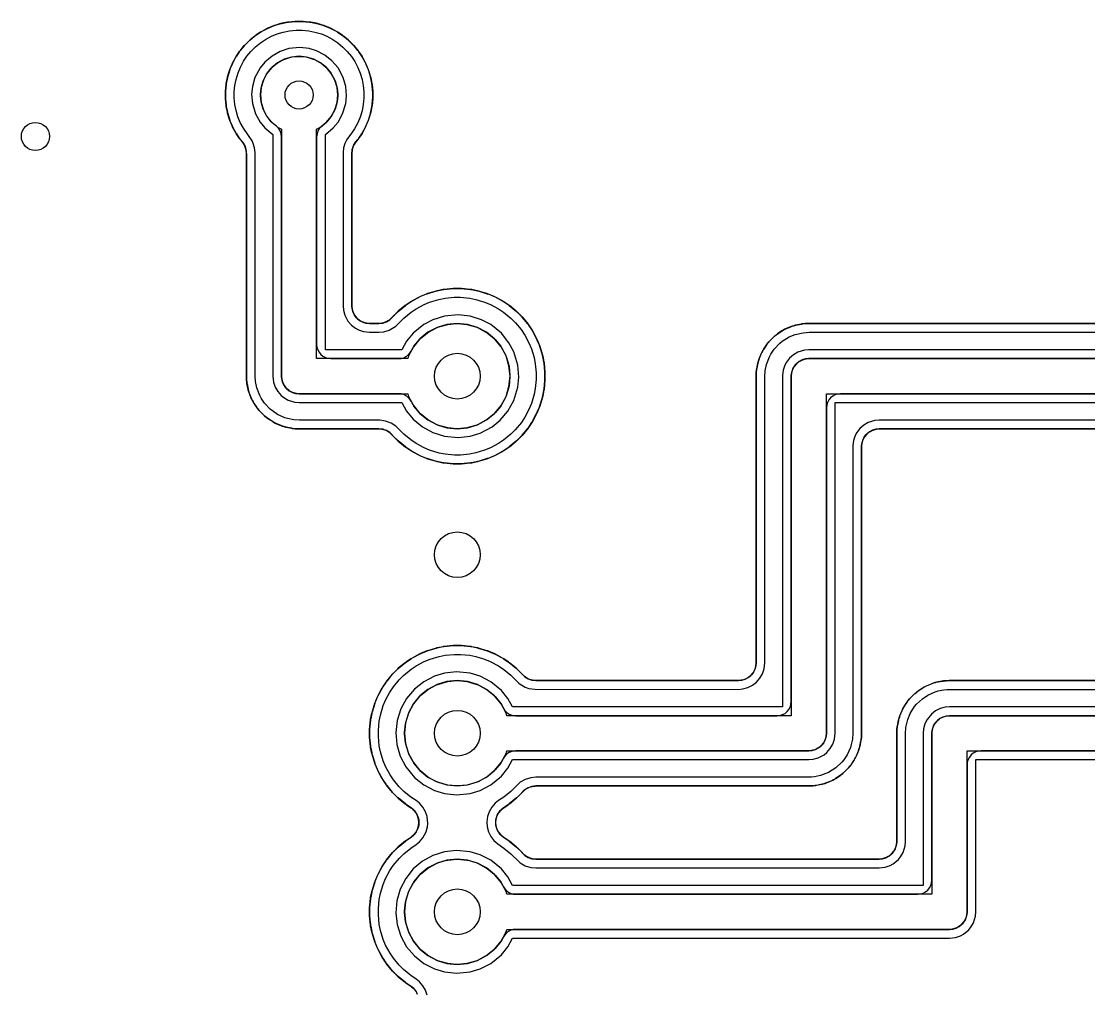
# Model space of a CAD drawing. Header units: millimetres. Extents: x -1 to 492, y -11 to 96.
# Drawn here: x 33.6 to 63.96, y 22.67 to 50.27 of the extents above; entities that cross this region are included whole.
import ezdxf

# ---------------------------------------------------------------- set-up
doc = ezdxf.new("R2010")
doc.units = ezdxf.units.MM
for name, color, linetype in [('CLEAR_POCKET', 8, 'CONTINUOUS'), ('COPPER_REF', 9, 'CONTINUOUS'), ('DRILL_0P8', 5, 'CONTINUOUS'), ('DRILL_1P3', 5, 'CONTINUOUS'), ('ISO_CENTER', 1, 'CONTINUOUS')]:
    doc.layers.add(name, color=color, linetype=linetype)

msp = doc.modelspace()

# ---------------------------------------------------------------- linework, layer by layer
at = {"layer": 'CLEAR_POCKET'}
for points in [[(44.16, 41.868), (44.148, 41.855), (44.093, 41.801), (44.059, 41.774), (44.002, 41.74), (43.963, 41.721), (43.9, 41.699), (43.857, 41.69), (43.781, 41.681), (43.759, 41.68), (43.51, 41.68), (43.49, 41.681), (43.422, 41.688), (43.384, 41.695), (43.327, 41.712), (43.291, 41.727), (43.24, 41.755), (43.207, 41.777), (43.162, 41.814), (43.134, 41.842), (43.097, 41.887), (43.075, 41.92), (43.047, 41.971), (43.032, 42.007), (43.015, 42.064), (43.008, 42.102), (43.001, 42.17), (43, 42.19), (43, 46.518), (43.001, 46.536), (43.006, 46.595), (43.012, 46.629), (43.025, 46.679), (43.036, 46.711), (43.058, 46.758), (43.075, 46.788), (43.109, 46.837), (43.119, 46.851), (43.174, 46.917), (43.186, 46.933), (43.189, 46.937), (43.2, 46.953), (43.284, 47.079), (43.295, 47.096), (43.297, 47.1), (43.307, 47.117), (43.388, 47.268), (43.397, 47.286), (43.399, 47.29), (43.407, 47.308), (43.465, 47.448), (43.472, 47.467), (43.473, 47.471), (43.48, 47.49), (43.529, 47.654), (43.535, 47.673), (43.536, 47.678), (43.54, 47.697), (43.57, 47.846), (43.573, 47.865), (43.574, 47.87), (43.576, 47.889), (43.593, 48.06), (43.594, 48.08), (43.595, 48.084), (43.595, 48.104), (43.595, 48.256), (43.595, 48.276), (43.594, 48.28), (43.593, 48.3), (43.576, 48.471), (43.574, 48.49), (43.573, 48.495), (43.57, 48.514), (43.54, 48.663), (43.536, 48.682), (43.535, 48.687), (43.529, 48.706), (43.48, 48.87), (43.473, 48.889), (43.472, 48.893), (43.465, 48.912), (43.407, 49.052), (43.399, 49.07), (43.397, 49.074), (43.388, 49.092), (43.307, 49.243), (43.297, 49.26), (43.295, 49.264), (43.284, 49.281), (43.2, 49.407), (43.189, 49.423), (43.186, 49.427), (43.174, 49.443), (43.065, 49.575), (43.052, 49.59), (43.049, 49.594), (43.035, 49.608), (42.928, 49.715), (42.914, 49.729), (42.91, 49.732), (42.895, 49.745), (42.763, 49.854), (42.747, 49.866), (42.743, 49.869), (42.727, 49.88), (42.601, 49.964), (42.584, 49.975), (42.58, 49.977), (42.563, 49.987), (42.412, 50.068), (42.394, 50.077), (42.39, 50.079), (42.372, 50.087), (42.232, 50.145), (42.213, 50.152), (42.209, 50.153), (42.19, 50.16), (42.026, 50.209), (42.007, 50.215), (42.002, 50.216), (41.983, 50.22), (41.834, 50.25), (41.815, 50.253), (41.81, 50.254), (41.791, 50.256), (41.62, 50.273), (41.6, 50.274), (41.596, 50.275), (41.576, 50.275), (41.424, 50.275), (41.404, 50.275), (41.4, 50.274), (41.38, 50.273), (41.209, 50.256), (41.19, 50.254), (41.185, 50.253), (41.166, 50.25), (41.017, 50.22), (40.998, 50.216), (40.993, 50.215), (40.974, 50.209), (40.81, 50.16), (40.791, 50.153), (40.787, 50.152), (40.768, 50.145), (40.628, 50.087), (40.61, 50.079), (40.606, 50.077), (40.588, 50.068), (40.437, 49.987), (40.42, 49.977), (40.416, 49.975), (40.399, 49.964), (40.273, 49.88), (40.257, 49.869), (40.253, 49.866), (40.237, 49.854), (40.105, 49.745), (40.09, 49.732), (40.086, 49.729), (40.072, 49.715), (39.965, 49.608), (39.951, 49.594), (39.948, 49.59), (39.935, 49.575), (39.826, 49.443), (39.814, 49.427), (39.811, 49.423), (39.8, 49.407), (39.716, 49.281), (39.705, 49.264), (39.703, 49.26), (39.693, 49.243), (39.612, 49.092), (39.603, 49.074), (39.601, 49.07), (39.593, 49.052), (39.535, 48.912), (39.528, 48.893), (39.527, 48.889), (39.52, 48.87), (39.471, 48.706), (39.465, 48.687), (39.464, 48.682), (39.46, 48.663), (39.43, 48.514), (39.427, 48.495), (39.426, 48.49), (39.424, 48.471), (39.407, 48.3), (39.406, 48.28), (39.405, 48.276), (39.405, 48.256), (39.405, 48.104), (39.405, 48.084), (39.406, 48.08), (39.407, 48.06), (39.424, 47.889), (39.426, 47.87), (39.427, 47.865), (39.43, 47.846), (39.46, 47.697), (39.464, 47.678), (39.465, 47.673), (39.471, 47.654), (39.52, 47.49), (39.527, 47.471), (39.528, 47.467), (39.535, 47.448), (39.593, 47.308), (39.601, 47.29), (39.603, 47.286), (39.612, 47.268), (39.693, 47.117), (39.703, 47.1), (39.705, 47.096), (39.716, 47.079), (39.8, 46.953), (39.811, 46.937), (39.814, 46.933), (39.826, 46.917), (39.881, 46.851), (39.891, 46.837), (39.925, 46.788), (39.942, 46.758), (39.964, 46.711), (39.975, 46.679), (39.988, 46.629), (39.994, 46.595), (39.999, 46.536), (40, 46.518), (40, 40.191), (40, 40.181), (40, 40.179), (40.001, 40.169), (40.004, 40.093), (40.005, 40.083), (40.005, 40.081), (40.006, 40.071), (40.012, 40.006), (40.015, 39.987), (40.015, 39.982), (40.019, 39.963), (40.048, 39.814), (40.053, 39.795), (40.054, 39.79), (40.059, 39.771), (40.075, 39.72), (40.081, 39.701), (40.083, 39.696), (40.09, 39.678), (40.148, 39.538), (40.156, 39.52), (40.158, 39.515), (40.167, 39.498), (40.192, 39.45), (40.202, 39.433), (40.204, 39.429), (40.215, 39.412), (40.299, 39.286), (40.31, 39.27), (40.313, 39.266), (40.325, 39.251), (40.359, 39.209), (40.372, 39.194), (40.376, 39.191), (40.389, 39.176), (40.496, 39.069), (40.511, 39.056), (40.514, 39.052), (40.529, 39.039), (40.571, 39.005), (40.586, 38.993), (40.59, 38.99), (40.606, 38.979), (40.732, 38.895), (40.749, 38.884), (40.753, 38.882), (40.77, 38.872), (40.818, 38.847), (40.835, 38.838), (40.84, 38.836), (40.858, 38.828), (40.998, 38.77), (41.016, 38.763), (41.021, 38.761), (41.04, 38.755), (41.091, 38.739), (41.11, 38.734), (41.115, 38.733), (41.134, 38.728), (41.283, 38.699), (41.302, 38.695), (41.307, 38.695), (41.326, 38.692), (41.391, 38.686), (41.401, 38.685), (41.403, 38.685), (41.413, 38.684), (41.489, 38.681), (41.499, 38.68), (41.501, 38.68), (41.511, 38.68), (43.759, 38.68), (43.781, 38.679), (43.857, 38.67), (43.9, 38.661), (43.963, 38.639), (44.002, 38.62), (44.059, 38.586), (44.093, 38.559), (44.151, 38.502), (44.161, 38.492), (44.168, 38.485), (44.183, 38.468), (44.289, 38.362), (44.304, 38.348), (44.307, 38.345), (44.322, 38.332), (44.515, 38.174), (44.531, 38.162), (44.535, 38.159), (44.551, 38.148), (44.677, 38.063), (44.693, 38.053), (44.698, 38.05), (44.715, 38.04), (44.935, 37.923), (44.953, 37.914), (44.957, 37.912), (44.975, 37.904), (45.115, 37.846), (45.134, 37.839), (45.138, 37.837), (45.157, 37.831), (45.396, 37.758), (45.415, 37.753), (45.42, 37.752), (45.439, 37.748), (45.588, 37.718), (45.607, 37.715), (45.612, 37.714), (45.631, 37.711), (45.88, 37.687), (45.9, 37.686), (45.904, 37.685), (45.924, 37.685), (46.076, 37.685), (46.096, 37.685), (46.1, 37.686), (46.12, 37.687), (46.369, 37.711), (46.388, 37.714), (46.393, 37.715), (46.412, 37.718), (46.561, 37.748), (46.58, 37.752), (46.585, 37.753), (46.604, 37.758), (46.843, 37.831), (46.862, 37.837), (46.866, 37.839), (46.885, 37.846), (47.025, 37.904), (47.043, 37.912), (47.047, 37.914), (47.065, 37.923), (47.285, 38.04), (47.302, 38.05), (47.307, 38.053), (47.323, 38.063), (47.449, 38.148), (47.465, 38.159), (47.469, 38.162), (47.485, 38.174), (47.678, 38.332), (47.693, 38.345), (47.696, 38.348), (47.711, 38.362), (47.818, 38.469), (47.832, 38.484), (47.835, 38.487), (47.848, 38.502), (48.006, 38.695), (48.018, 38.711), (48.021, 38.715), (48.032, 38.731), (48.117, 38.857), (48.127, 38.873), (48.13, 38.878), (48.14, 38.895), (48.257, 39.115), (48.266, 39.133), (48.268, 39.137), (48.276, 39.155), (48.334, 39.295), (48.341, 39.314), (48.343, 39.318), (48.349, 39.337), (48.422, 39.576), (48.427, 39.595), (48.428, 39.6), (48.432, 39.619), (48.462, 39.768), (48.465, 39.787), (48.466, 39.792), (48.469, 39.811), (48.493, 40.06), (48.494, 40.08), (48.495, 40.084), (48.495, 40.104), (48.495, 40.256), (48.495, 40.276), (48.494, 40.28), (48.493, 40.3), (48.469, 40.549), (48.466, 40.568), (48.465, 40.573), (48.462, 40.592), (48.432, 40.741), (48.428, 40.76), (48.427, 40.765), (48.422, 40.784), (48.349, 41.023), (48.343, 41.042), (48.341, 41.046), (48.334, 41.065), (48.276, 41.205), (48.268, 41.223), (48.266, 41.227), (48.257, 41.245), (48.14, 41.465), (48.13, 41.482), (48.127, 41.487), (48.117, 41.503), (48.032, 41.629), (48.021, 41.645), (48.018, 41.649), (48.006, 41.665), (47.848, 41.858), (47.835, 41.873), (47.832, 41.876), (47.818, 41.891), (47.711, 41.998), (47.696, 42.012), (47.693, 42.015), (47.678, 42.028), (47.485, 42.186), (47.469, 42.198), (47.465, 42.201), (47.449, 42.212), (47.323, 42.297), (47.307, 42.307), (47.302, 42.31), (47.285, 42.32), (47.065, 42.437), (47.047, 42.446), (47.043, 42.448), (47.025, 42.456), (46.885, 42.514), (46.866, 42.521), (46.862, 42.523), (46.843, 42.529), (46.604, 42.602), (46.585, 42.607), (46.58, 42.608), (46.561, 42.612), (46.412, 42.642), (46.393, 42.645), (46.388, 42.646), (46.369, 42.649), (46.12, 42.673), (46.1, 42.674), (46.096, 42.675), (46.076, 42.675), (45.924, 42.675), (45.904, 42.675), (45.9, 42.674), (45.88, 42.673), (45.631, 42.649), (45.612, 42.646), (45.607, 42.645), (45.588, 42.642), (45.439, 42.612), (45.42, 42.608), (45.415, 42.607), (45.396, 42.602), (45.157, 42.529), (45.138, 42.523), (45.134, 42.521), (45.115, 42.514), (44.975, 42.456), (44.957, 42.448), (44.953, 42.446), (44.935, 42.437), (44.715, 42.32), (44.698, 42.31), (44.693, 42.307), (44.677, 42.297), (44.551, 42.212), (44.535, 42.201), (44.531, 42.198), (44.515, 42.186), (44.322, 42.028), (44.307, 42.015), (44.304, 42.012), (44.289, 41.998), (44.182, 41.891), (44.168, 41.876), (44.163, 41.87)], [(45.409, 38.803), (45.184, 38.924), (45.151, 38.945), (44.955, 39.107), (44.927, 39.135), (44.765, 39.331), (44.744, 39.364), (44.688, 39.469), (44.648, 39.529), (44.599, 39.581), (44.541, 39.623), (44.476, 39.654), (44.406, 39.674), (44.335, 39.68), (41.51, 39.68), (41.49, 39.681), (41.422, 39.688), (41.384, 39.695), (41.327, 39.712), (41.291, 39.727), (41.24, 39.755), (41.207, 39.777), (41.162, 39.814), (41.134, 39.842), (41.097, 39.887), (41.075, 39.92), (41.047, 39.971), (41.032, 40.007), (41.015, 40.064), (41.008, 40.102), (41.001, 40.17), (41, 40.19), (41, 46.985), (40.99, 47.073), (40.962, 47.156), (40.915, 47.231), (40.854, 47.294), (40.737, 47.39), (40.71, 47.417), (40.598, 47.554), (40.576, 47.586), (40.493, 47.742), (40.478, 47.778), (40.427, 47.947), (40.419, 47.985), (40.402, 48.16), (40.402, 48.2), (40.419, 48.375), (40.427, 48.413), (40.478, 48.582), (40.493, 48.618), (40.576, 48.774), (40.598, 48.806), (40.71, 48.943), (40.737, 48.97), (40.874, 49.082), (40.906, 49.104), (41.062, 49.187), (41.098, 49.202), (41.267, 49.253), (41.305, 49.261), (41.48, 49.278), (41.52, 49.278), (41.695, 49.261), (41.733, 49.253), (41.902, 49.202), (41.938, 49.187), (42.094, 49.104), (42.126, 49.082), (42.263, 48.97), (42.29, 48.943), (42.402, 48.806), (42.424, 48.774), (42.507, 48.618), (42.522, 48.582), (42.573, 48.413), (42.581, 48.375), (42.598, 48.2), (42.598, 48.16), (42.581, 47.985), (42.573, 47.947), (42.522, 47.778), (42.507, 47.742), (42.424, 47.586), (42.402, 47.554), (42.29, 47.417), (42.263, 47.39), (42.146, 47.294), (42.085, 47.231), (42.038, 47.156), (42.01, 47.073), (42, 46.985), (42, 41.08), (42.008, 41.002), (42.03, 40.927), (42.067, 40.858), (42.117, 40.797), (42.178, 40.747), (42.247, 40.71), (42.322, 40.688), (42.4, 40.68), (44.335, 40.68), (44.406, 40.686), (44.476, 40.706), (44.541, 40.737), (44.599, 40.779), (44.648, 40.831), (44.688, 40.891), (44.744, 40.996), (44.765, 41.029), (44.927, 41.225), (44.955, 41.253), (45.151, 41.415), (45.184, 41.436), (45.409, 41.557), (45.445, 41.572), (45.689, 41.645), (45.727, 41.653), (45.98, 41.678), (46.02, 41.678), (46.273, 41.653), (46.311, 41.645), (46.555, 41.572), (46.591, 41.557), (46.816, 41.436), (46.849, 41.415), (47.045, 41.253), (47.073, 41.225), (47.235, 41.029), (47.256, 40.996), (47.377, 40.771), (47.392, 40.735), (47.465, 40.491), (47.473, 40.453), (47.498, 40.2), (47.498, 40.16), (47.473, 39.907), (47.465, 39.869), (47.392, 39.625), (47.377, 39.589), (47.256, 39.364), (47.235, 39.331), (47.073, 39.135), (47.045, 39.107), (46.849, 38.945), (46.816, 38.924), (46.591, 38.803), (46.555, 38.788), (46.311, 38.715), (46.273, 38.707), (46.02, 38.682), (45.98, 38.682), (45.727, 38.707), (45.689, 38.715), (45.445, 38.788)]]:
    msp.add_lwpolyline(points, close=True, dxfattribs=at)
for points in [[(112.494, 41.68), (56.011, 41.68), (56.001, 41.68), (55.999, 41.68), (55.989, 41.679), (55.913, 41.676), (55.903, 41.675), (55.901, 41.675), (55.891, 41.674), (55.826, 41.668), (55.807, 41.665), (55.802, 41.665), (55.783, 41.661), (55.634, 41.632), (55.615, 41.627), (55.61, 41.626), (55.591, 41.621), (55.54, 41.605), (55.521, 41.599), (55.516, 41.597), (55.498, 41.59), (55.358, 41.532), (55.34, 41.524), (55.335, 41.522), (55.318, 41.513), (55.27, 41.488), (55.253, 41.478), (55.249, 41.476), (55.232, 41.465), (55.106, 41.381), (55.09, 41.37), (55.086, 41.367), (55.071, 41.355), (55.029, 41.321), (55.014, 41.308), (55.011, 41.304), (54.996, 41.291), (54.889, 41.184), (54.876, 41.169), (54.872, 41.166), (54.859, 41.151), (54.825, 41.109), (54.813, 41.094), (54.81, 41.09), (54.799, 41.074), (54.715, 40.948), (54.704, 40.931), (54.702, 40.927), (54.692, 40.91), (54.667, 40.862), (54.658, 40.845), (54.656, 40.84), (54.648, 40.822), (54.59, 40.682), (54.583, 40.664), (54.581, 40.659), (54.575, 40.64), (54.559, 40.589), (54.554, 40.57), (54.553, 40.565), (54.548, 40.546), (54.519, 40.397), (54.515, 40.378), (54.515, 40.373), (54.512, 40.354), (54.506, 40.289), (54.505, 40.279), (54.505, 40.277), (54.504, 40.267), (54.501, 40.191), (54.5, 40.181), (54.5, 40.179), (54.5, 40.169), (54.5, 32.03), (54.499, 32.01), (54.492, 31.942), (54.485, 31.904), (54.468, 31.847), (54.453, 31.811), (54.425, 31.76), (54.403, 31.727), (54.366, 31.682), (54.338, 31.654), (54.293, 31.617), (54.26, 31.595), (54.209, 31.567), (54.173, 31.552), (54.116, 31.535), (54.078, 31.528), (54.01, 31.521), (53.99, 31.52), (48.241, 31.52), (48.219, 31.521), (48.143, 31.53), (48.1, 31.539), (48.037, 31.561), (47.998, 31.58), (47.941, 31.614), (47.907, 31.641), (47.849, 31.698), (47.839, 31.708), (47.832, 31.715), (47.817, 31.732), (47.711, 31.838), (47.696, 31.852), (47.693, 31.855), (47.678, 31.868), (47.485, 32.026), (47.469, 32.038), (47.465, 32.041), (47.449, 32.052), (47.323, 32.137), (47.307, 32.147), (47.302, 32.15), (47.285, 32.16), (47.065, 32.277), (47.047, 32.286), (47.043, 32.288), (47.025, 32.296), (46.885, 32.354), (46.866, 32.361), (46.862, 32.363), (46.843, 32.369), (46.604, 32.442), (46.585, 32.447), (46.58, 32.448), (46.561, 32.452), (46.412, 32.482), (46.393, 32.485), (46.388, 32.486), (46.369, 32.489), (46.12, 32.513), (46.1, 32.514), (46.096, 32.515), (46.076, 32.515), (45.924, 32.515), (45.904, 32.515), (45.9, 32.514), (45.88, 32.513), (45.631, 32.489), (45.612, 32.486), (45.607, 32.485), (45.588, 32.482), (45.439, 32.452), (45.42, 32.448), (45.415, 32.447), (45.396, 32.442), (45.157, 32.369), (45.138, 32.363), (45.134, 32.361), (45.115, 32.354), (44.975, 32.296), (44.957, 32.288), (44.953, 32.286), (44.935, 32.277), (44.715, 32.16), (44.698, 32.15), (44.693, 32.147), (44.677, 32.137), (44.551, 32.052), (44.535, 32.041), (44.531, 32.038), (44.515, 32.026), (44.322, 31.868), (44.307, 31.855), (44.304, 31.852), (44.289, 31.838), (44.182, 31.731), (44.168, 31.716), (44.165, 31.713), (44.152, 31.698), (43.994, 31.505), (43.982, 31.489), (43.979, 31.485), (43.968, 31.469), (43.883, 31.343), (43.873, 31.327), (43.87, 31.322), (43.86, 31.305), (43.743, 31.085), (43.734, 31.067), (43.732, 31.063), (43.724, 31.045), (43.666, 30.905), (43.659, 30.886), (43.657, 30.882), (43.651, 30.863), (43.578, 30.624), (43.573, 30.605), (43.572, 30.6), (43.568, 30.581), (43.538, 30.432), (43.535, 30.413), (43.534, 30.408), (43.531, 30.389), (43.507, 30.14), (43.506, 30.12), (43.505, 30.116), (43.505, 30.096), (43.505, 29.944), (43.505, 29.924), (43.506, 29.92), (43.507, 29.9), (43.531, 29.651), (43.534, 29.632), (43.535, 29.627), (43.538, 29.608), (43.568, 29.459), (43.572, 29.44), (43.573, 29.435), (43.578, 29.416), (43.651, 29.177), (43.657, 29.158), (43.659, 29.154), (43.666, 29.135), (43.724, 28.995), (43.732, 28.977), (43.734, 28.973), (43.743, 28.955), (43.86, 28.735), (43.87, 28.718), (43.873, 28.713), (43.883, 28.697), (43.968, 28.571), (43.979, 28.555), (43.982, 28.551), (43.994, 28.535), (44.152, 28.342), (44.165, 28.327), (44.168, 28.324), (44.182, 28.309), (44.289, 28.202), (44.304, 28.188), (44.307, 28.185), (44.322, 28.172), (44.515, 28.014), (44.531, 28.002), (44.535, 27.999), (44.551, 27.988), (44.68, 27.901), (44.696, 27.89), (44.749, 27.846), (44.776, 27.818), (44.813, 27.773), (44.835, 27.74), (44.863, 27.689), (44.878, 27.653), (44.895, 27.596), (44.903, 27.558), (44.908, 27.5), (44.908, 27.46), (44.903, 27.402), (44.895, 27.364), (44.878, 27.307), (44.863, 27.271), (44.835, 27.22), (44.813, 27.187), (44.776, 27.142), (44.749, 27.114), (44.696, 27.07), (44.68, 27.059), (44.551, 26.972), (44.535, 26.961), (44.531, 26.958), (44.515, 26.946), (44.322, 26.788), (44.307, 26.775), (44.304, 26.772), (44.289, 26.758), (44.182, 26.651), (44.168, 26.636), (44.165, 26.633), (44.152, 26.618), (43.994, 26.425), (43.982, 26.409), (43.979, 26.405), (43.968, 26.389), (43.883, 26.263), (43.873, 26.247), (43.87, 26.242), (43.86, 26.225), (43.743, 26.005), (43.734, 25.987), (43.732, 25.983), (43.724, 25.965), (43.666, 25.825), (43.659, 25.806), (43.657, 25.802), (43.651, 25.783), (43.578, 25.544), (43.573, 25.525), (43.572, 25.52), (43.568, 25.501), (43.538, 25.352), (43.535, 25.333), (43.534, 25.328), (43.531, 25.309), (43.507, 25.06), (43.506, 25.04), (43.505, 25.036), (43.505, 25.016), (43.505, 24.864), (43.505, 24.844), (43.506, 24.84), (43.507, 24.82), (43.531, 24.571), (43.534, 24.552), (43.535, 24.547), (43.538, 24.528), (43.568, 24.379), (43.572, 24.36), (43.573, 24.355), (43.578, 24.336), (43.651, 24.097), (43.657, 24.078), (43.659, 24.074), (43.666, 24.055), (43.724, 23.915), (43.732, 23.897), (43.734, 23.893), (43.743, 23.875), (43.86, 23.655), (43.87, 23.638), (43.873, 23.633), (43.883, 23.617), (43.968, 23.491), (43.979, 23.475), (43.982, 23.471), (43.994, 23.455), (44.152, 23.262), (44.165, 23.247), (44.168, 23.244), (44.182, 23.229), (44.289, 23.122), (44.304, 23.108), (44.307, 23.105), (44.322, 23.092), (44.515, 22.934), (44.531, 22.922), (44.535, 22.919), (44.551, 22.908), (44.68, 22.821), (44.696, 22.81), (44.749, 22.766), (44.776, 22.738), (44.813, 22.693), (44.835, 22.66)], [(112.934, 39.68), (56.9, 39.68), (56.822, 39.672), (56.747, 39.65), (56.678, 39.613), (56.617, 39.563), (56.567, 39.502), (56.53, 39.433), (56.508, 39.358), (56.5, 39.28), (56.5, 30.03), (56.499, 30.01), (56.492, 29.942), (56.485, 29.904), (56.468, 29.847), (56.453, 29.811), (56.425, 29.76), (56.403, 29.727), (56.366, 29.682), (56.338, 29.654), (56.293, 29.617), (56.26, 29.595), (56.209, 29.567), (56.173, 29.552), (56.116, 29.535), (56.078, 29.528), (56.01, 29.521), (55.99, 29.52), (47.665, 29.52), (47.594, 29.514), (47.524, 29.494), (47.459, 29.463), (47.401, 29.421), (47.352, 29.369), (47.312, 29.309), (47.256, 29.204), (47.235, 29.171), (47.073, 28.975), (47.045, 28.947), (46.849, 28.785), (46.816, 28.764), (46.591, 28.643), (46.555, 28.628), (46.311, 28.555), (46.273, 28.547), (46.02, 28.522), (45.98, 28.522), (45.727, 28.547), (45.689, 28.555), (45.445, 28.628), (45.409, 28.643), (45.184, 28.764), (45.151, 28.785), (44.955, 28.947), (44.927, 28.975), (44.765, 29.171), (44.744, 29.204), (44.623, 29.429), (44.608, 29.465), (44.535, 29.709), (44.527, 29.747), (44.502, 30), (44.502, 30.04), (44.527, 30.293), (44.535, 30.331), (44.608, 30.575), (44.623, 30.611), (44.744, 30.836), (44.765, 30.869), (44.927, 31.065), (44.955, 31.093), (45.151, 31.255), (45.184, 31.276), (45.409, 31.397), (45.445, 31.412), (45.689, 31.485), (45.727, 31.493), (45.98, 31.518), (46.02, 31.518), (46.273, 31.493), (46.311, 31.485), (46.555, 31.412), (46.591, 31.397), (46.816, 31.276), (46.849, 31.255), (47.045, 31.093), (47.073, 31.065), (47.235, 30.869), (47.256, 30.836), (47.312, 30.731), (47.352, 30.671), (47.401, 30.619), (47.459, 30.577), (47.524, 30.546), (47.594, 30.526), (47.665, 30.52), (55.1, 30.52), (55.178, 30.528), (55.253, 30.55), (55.322, 30.587), (55.383, 30.637), (55.433, 30.698), (55.47, 30.767), (55.492, 30.842), (55.5, 30.92), (55.5, 40.17), (55.501, 40.19), (55.508, 40.258), (55.515, 40.296), (55.532, 40.353), (55.547, 40.389), (55.575, 40.44), (55.597, 40.473), (55.634, 40.518), (55.662, 40.546), (55.707, 40.583), (55.74, 40.605), (55.791, 40.633), (55.827, 40.648), (55.884, 40.665), (55.922, 40.672), (55.99, 40.679), (56.01, 40.68), (112.934, 40.68)], [(108.494, 31.52), (60.011, 31.52), (60.001, 31.52), (59.999, 31.52), (59.989, 31.519), (59.913, 31.516), (59.903, 31.515), (59.901, 31.515), (59.891, 31.514), (59.826, 31.508), (59.807, 31.505), (59.802, 31.505), (59.783, 31.501), (59.634, 31.472), (59.615, 31.467), (59.61, 31.466), (59.591, 31.461), (59.54, 31.445), (59.521, 31.439), (59.516, 31.437), (59.498, 31.43), (59.358, 31.372), (59.34, 31.364), (59.335, 31.362), (59.318, 31.353), (59.27, 31.328), (59.253, 31.318), (59.249, 31.316), (59.232, 31.305), (59.106, 31.221), (59.09, 31.21), (59.086, 31.207), (59.071, 31.195), (59.029, 31.161), (59.014, 31.148), (59.011, 31.144), (58.996, 31.131), (58.889, 31.024), (58.876, 31.009), (58.872, 31.006), (58.859, 30.991), (58.825, 30.949), (58.813, 30.934), (58.81, 30.93), (58.799, 30.914), (58.715, 30.788), (58.704, 30.771), (58.702, 30.767), (58.692, 30.75), (58.667, 30.702), (58.658, 30.685), (58.656, 30.68), (58.648, 30.662), (58.59, 30.522), (58.583, 30.504), (58.581, 30.499), (58.575, 30.48), (58.559, 30.429), (58.554, 30.41), (58.553, 30.405), (58.548, 30.386), (58.519, 30.237), (58.515, 30.218), (58.515, 30.213), (58.512, 30.194), (58.506, 30.129), (58.505, 30.119), (58.505, 30.117), (58.504, 30.107), (58.501, 30.031), (58.5, 30.021), (58.5, 30.019), (58.5, 30.009), (58.5, 26.95), (58.499, 26.93), (58.492, 26.862), (58.485, 26.824), (58.468, 26.767), (58.453, 26.731), (58.425, 26.68), (58.403, 26.647), (58.366, 26.602), (58.338, 26.574), (58.293, 26.537), (58.26, 26.515), (58.209, 26.487), (58.173, 26.472), (58.116, 26.455), (58.078, 26.448), (58.01, 26.441), (57.99, 26.44), (48.241, 26.44), (48.219, 26.441), (48.143, 26.45), (48.1, 26.459), (48.037, 26.481), (47.998, 26.5), (47.941, 26.534), (47.907, 26.561), (47.849, 26.618), (47.839, 26.628), (47.832, 26.635), (47.817, 26.652), (47.711, 26.758), (47.696, 26.772), (47.693, 26.775), (47.678, 26.788), (47.485, 26.946), (47.469, 26.958), (47.465, 26.961), (47.449, 26.972), (47.32, 27.059), (47.304, 27.07), (47.251, 27.114), (47.224, 27.142), (47.187, 27.187), (47.165, 27.22), (47.137, 27.271), (47.122, 27.307), (47.105, 27.364), (47.097, 27.402), (47.092, 27.46), (47.092, 27.5), (47.097, 27.558), (47.105, 27.596), (47.122, 27.653), (47.137, 27.689), (47.165, 27.74), (47.187, 27.773), (47.224, 27.818), (47.251, 27.846), (47.304, 27.89), (47.32, 27.901), (47.449, 27.988), (47.465, 27.999), (47.469, 28.002), (47.485, 28.014), (47.678, 28.172), (47.693, 28.185), (47.696, 28.188), (47.711, 28.202), (47.818, 28.309), (47.832, 28.324), (47.837, 28.33), (47.84, 28.332), (47.852, 28.345), (47.907, 28.399), (47.941, 28.426), (47.998, 28.46), (48.037, 28.479), (48.1, 28.501), (48.143, 28.51), (48.219, 28.519), (48.241, 28.52), (55.989, 28.52), (55.999, 28.52), (56.001, 28.52), (56.011, 28.521), (56.087, 28.524), (56.097, 28.525), (56.099, 28.525), (56.109, 28.526), (56.174, 28.532), (56.193, 28.535), (56.198, 28.535), (56.217, 28.539), (56.366, 28.568), (56.385, 28.573), (56.39, 28.574), (56.409, 28.579), (56.46, 28.595), (56.479, 28.601), (56.484, 28.603), (56.502, 28.61), (56.642, 28.668), (56.66, 28.676), (56.665, 28.678), (56.682, 28.687), (56.73, 28.712), (56.747, 28.722), (56.751, 28.724), (56.768, 28.735), (56.894, 28.819), (56.91, 28.83), (56.914, 28.833), (56.929, 28.845), (56.971, 28.879), (56.986, 28.892), (56.989, 28.896), (57.004, 28.909), (57.111, 29.016), (57.124, 29.031), (57.128, 29.034), (57.141, 29.049), (57.175, 29.091), (57.187, 29.106), (57.19, 29.11), (57.201, 29.126), (57.285, 29.252), (57.296, 29.269), (57.298, 29.273), (57.308, 29.29), (57.333, 29.338), (57.342, 29.355), (57.344, 29.36), (57.352, 29.378), (57.41, 29.518), (57.417, 29.536), (57.419, 29.541), (57.425, 29.56), (57.441, 29.611), (57.446, 29.63), (57.447, 29.635), (57.452, 29.654), (57.481, 29.803), (57.485, 29.822), (57.485, 29.827), (57.488, 29.846), (57.494, 29.911), (57.495, 29.921), (57.495, 29.923), (57.496, 29.933), (57.499, 30.009), (57.5, 30.019), (57.5, 30.021), (57.5, 30.031), (57.5, 38.17), (57.501, 38.19), (57.508, 38.258), (57.515, 38.296), (57.532, 38.353), (57.547, 38.389), (57.575, 38.44), (57.597, 38.473), (57.634, 38.518), (57.662, 38.546), (57.707, 38.583), (57.74, 38.605), (57.791, 38.633), (57.827, 38.648), (57.884, 38.665), (57.922, 38.672), (57.99, 38.679), (58.01, 38.68), (112.494, 38.68)], [(108.934, 29.52), (60.9, 29.52), (60.822, 29.512), (60.747, 29.49), (60.678, 29.453), (60.617, 29.403), (60.567, 29.342), (60.53, 29.273), (60.508, 29.198), (60.5, 29.12), (60.5, 24.95), (60.499, 24.93), (60.492, 24.862), (60.485, 24.824), (60.468, 24.767), (60.453, 24.731), (60.425, 24.68), (60.403, 24.647), (60.366, 24.602), (60.338, 24.574), (60.293, 24.537), (60.26, 24.515), (60.209, 24.487), (60.173, 24.472), (60.116, 24.455), (60.078, 24.448), (60.01, 24.441), (59.99, 24.44), (47.665, 24.44), (47.594, 24.434), (47.524, 24.414), (47.459, 24.383), (47.401, 24.341), (47.352, 24.289), (47.312, 24.229), (47.256, 24.124), (47.235, 24.091), (47.073, 23.895), (47.045, 23.867), (46.849, 23.705), (46.816, 23.684), (46.591, 23.563), (46.555, 23.548), (46.311, 23.475), (46.273, 23.467), (46.02, 23.442), (45.98, 23.442), (45.727, 23.467), (45.689, 23.475), (45.445, 23.548), (45.409, 23.563), (45.184, 23.684), (45.151, 23.705), (44.955, 23.867), (44.927, 23.895), (44.765, 24.091), (44.744, 24.124), (44.623, 24.349), (44.608, 24.385), (44.535, 24.629), (44.527, 24.667), (44.502, 24.92), (44.502, 24.96), (44.527, 25.213), (44.535, 25.251), (44.608, 25.495), (44.623, 25.531), (44.744, 25.756), (44.765, 25.789), (44.927, 25.985), (44.955, 26.013), (45.151, 26.175), (45.184, 26.196), (45.409, 26.317), (45.445, 26.332), (45.689, 26.405), (45.727, 26.413), (45.98, 26.438), (46.02, 26.438), (46.273, 26.413), (46.311, 26.405), (46.555, 26.332), (46.591, 26.317), (46.816, 26.196), (46.849, 26.175), (47.045, 26.013), (47.073, 25.985), (47.235, 25.789), (47.256, 25.756), (47.312, 25.651), (47.352, 25.591), (47.401, 25.539), (47.459, 25.497), (47.524, 25.466), (47.594, 25.446), (47.665, 25.44), (59.1, 25.44), (59.178, 25.448), (59.253, 25.47), (59.322, 25.507), (59.383, 25.557), (59.433, 25.618), (59.47, 25.687), (59.492, 25.762), (59.5, 25.84), (59.5, 30.01), (59.501, 30.03), (59.508, 30.098), (59.515, 30.136), (59.532, 30.193), (59.547, 30.229), (59.575, 30.28), (59.597, 30.313), (59.634, 30.358), (59.662, 30.386), (59.707, 30.423), (59.74, 30.445), (59.791, 30.473), (59.827, 30.488), (59.884, 30.505), (59.922, 30.512), (59.99, 30.519), (60.01, 30.52), (108.934, 30.52)]]:
    msp.add_lwpolyline(points, dxfattribs=at)
at = {"layer": 'COPPER_REF'}
for points in [[(43.879, 38.668), (43.77, 38.68), (41.506, 38.68), (41.494, 38.68), (41.408, 38.685), (41.396, 38.685), (41.317, 38.693), (41.292, 38.697), (41.124, 38.73), (41.1, 38.736), (41.03, 38.758), (41.007, 38.766), (40.849, 38.831), (40.826, 38.842), (40.762, 38.877), (40.741, 38.889), (40.598, 38.984), (40.578, 38.999), (40.522, 39.046), (40.503, 39.062), (40.382, 39.183), (40.366, 39.202), (40.319, 39.258), (40.304, 39.278), (40.209, 39.421), (40.197, 39.442), (40.162, 39.506), (40.151, 39.529), (40.086, 39.687), (40.078, 39.71), (40.056, 39.78), (40.05, 39.804), (40.017, 39.972), (40.013, 39.997), (40.005, 40.076), (40.005, 40.088), (40, 40.174), (40, 40.186), (40, 46.527), (39.993, 46.612), (39.971, 46.695), (39.935, 46.773), (39.887, 46.844), (39.82, 46.925), (39.806, 46.945), (39.71, 47.087), (39.698, 47.108), (39.608, 47.277), (39.597, 47.299), (39.531, 47.457), (39.523, 47.481), (39.468, 47.663), (39.462, 47.687), (39.428, 47.855), (39.425, 47.88), (39.406, 48.07), (39.405, 48.094), (39.405, 48.266), (39.406, 48.29), (39.425, 48.48), (39.428, 48.505), (39.462, 48.673), (39.468, 48.697), (39.523, 48.879), (39.531, 48.903), (39.597, 49.061), (39.608, 49.083), (39.698, 49.252), (39.71, 49.273), (39.806, 49.415), (39.82, 49.435), (39.941, 49.583), (39.958, 49.601), (40.079, 49.722), (40.097, 49.739), (40.245, 49.86), (40.265, 49.874), (40.407, 49.97), (40.428, 49.982), (40.597, 50.072), (40.619, 50.083), (40.777, 50.149), (40.801, 50.157), (40.983, 50.212), (41.007, 50.218), (41.175, 50.252), (41.2, 50.255), (41.39, 50.274), (41.414, 50.275), (41.586, 50.275), (41.61, 50.274), (41.8, 50.255), (41.825, 50.252), (41.993, 50.218), (42.017, 50.212), (42.199, 50.157), (42.223, 50.149), (42.381, 50.083), (42.403, 50.072), (42.572, 49.982), (42.593, 49.97), (42.735, 49.874), (42.755, 49.86), (42.903, 49.739), (42.921, 49.722), (43.042, 49.601), (43.059, 49.583), (43.18, 49.435), (43.194, 49.415), (43.29, 49.273), (43.302, 49.252), (43.392, 49.083), (43.403, 49.061), (43.469, 48.903), (43.477, 48.879), (43.532, 48.697), (43.538, 48.673), (43.572, 48.505), (43.575, 48.48), (43.594, 48.29), (43.595, 48.266), (43.595, 48.094), (43.594, 48.07), (43.575, 47.88), (43.572, 47.855), (43.538, 47.687), (43.532, 47.663), (43.477, 47.481), (43.469, 47.457), (43.403, 47.299), (43.392, 47.277), (43.302, 47.108), (43.29, 47.087), (43.194, 46.945), (43.18, 46.925), (43.113, 46.844), (43.065, 46.773), (43.029, 46.695), (43.007, 46.612), (43, 46.527), (43, 42.18), (43.01, 42.082), (43.038, 41.989), (43.084, 41.902), (43.146, 41.826), (43.222, 41.764), (43.309, 41.718), (43.402, 41.69), (43.5, 41.68), (43.77, 41.68), (43.879, 41.692), (43.984, 41.728), (44.077, 41.786), (44.156, 41.863), (44.159, 41.866), (44.175, 41.884), (44.296, 42.005), (44.314, 42.021), (44.523, 42.192), (44.542, 42.207), (44.685, 42.302), (44.706, 42.315), (44.944, 42.442), (44.966, 42.452), (45.124, 42.518), (45.147, 42.526), (45.405, 42.605), (45.429, 42.611), (45.597, 42.644), (45.622, 42.648), (45.89, 42.674), (45.914, 42.675), (46.086, 42.675), (46.11, 42.674), (46.378, 42.648), (46.403, 42.644), (46.571, 42.611), (46.595, 42.605), (46.853, 42.526), (46.876, 42.518), (47.034, 42.452), (47.056, 42.442), (47.294, 42.315), (47.315, 42.302), (47.458, 42.207), (47.477, 42.192), (47.686, 42.021), (47.704, 42.005), (47.825, 41.884), (47.841, 41.866), (48.012, 41.657), (48.027, 41.638), (48.122, 41.495), (48.135, 41.474), (48.262, 41.236), (48.272, 41.214), (48.338, 41.056), (48.346, 41.033), (48.425, 40.775), (48.431, 40.751), (48.464, 40.583), (48.468, 40.558), (48.494, 40.29), (48.495, 40.266), (48.495, 40.094), (48.494, 40.07), (48.468, 39.802), (48.464, 39.777), (48.431, 39.609), (48.425, 39.585), (48.346, 39.327), (48.338, 39.304), (48.272, 39.146), (48.262, 39.124), (48.135, 38.886), (48.122, 38.865), (48.027, 38.722), (48.012, 38.703), (47.841, 38.494), (47.825, 38.476), (47.704, 38.355), (47.686, 38.339), (47.477, 38.168), (47.458, 38.153), (47.315, 38.058), (47.294, 38.045), (47.056, 37.918), (47.034, 37.908), (46.876, 37.842), (46.853, 37.834), (46.595, 37.755), (46.571, 37.749), (46.403, 37.716), (46.378, 37.712), (46.11, 37.686), (46.086, 37.685), (45.914, 37.685), (45.89, 37.686), (45.622, 37.712), (45.597, 37.716), (45.429, 37.749), (45.405, 37.755), (45.147, 37.834), (45.124, 37.842), (44.966, 37.908), (44.944, 37.918), (44.706, 38.045), (44.685, 38.058), (44.542, 38.153), (44.523, 38.168), (44.314, 38.339), (44.296, 38.355), (44.175, 38.476), (44.159, 38.494), (44.156, 38.497), (44.077, 38.574), (43.984, 38.632)], [(45.707, 38.709), (46, 38.68), (46.293, 38.709), (46.574, 38.794), (46.833, 38.933), (47.061, 39.119), (47.247, 39.347), (47.386, 39.606), (47.471, 39.887), (47.5, 40.18), (47.471, 40.473), (47.386, 40.754), (47.247, 41.013), (47.061, 41.241), (46.833, 41.427), (46.574, 41.566), (46.293, 41.651), (46, 41.68), (45.707, 41.651), (45.426, 41.566), (45.167, 41.427), (44.939, 41.241), (44.753, 41.013), (44.614, 40.754), (44.592, 40.68), (42, 40.68), (42, 47.206), (42.111, 47.265), (42.278, 47.402), (42.415, 47.569), (42.516, 47.759), (42.579, 47.965), (42.6, 48.18), (42.579, 48.395), (42.516, 48.601), (42.415, 48.791), (42.278, 48.958), (42.111, 49.095), (41.921, 49.196), (41.715, 49.259), (41.5, 49.28), (41.285, 49.259), (41.079, 49.196), (40.889, 49.095), (40.722, 48.958), (40.585, 48.791), (40.484, 48.601), (40.421, 48.395), (40.4, 48.18), (40.421, 47.965), (40.484, 47.759), (40.585, 47.569), (40.722, 47.402), (40.889, 47.265), (41, 47.206), (41, 40.18), (41.01, 40.082), (41.038, 39.989), (41.084, 39.902), (41.146, 39.826), (41.222, 39.764), (41.309, 39.718), (41.402, 39.69), (41.5, 39.68), (44.592, 39.68), (44.614, 39.606), (44.753, 39.347), (44.939, 39.119), (45.167, 38.933), (45.426, 38.794)]]:
    msp.add_lwpolyline(points, close=True, dxfattribs=at)
for points in [[(44.872, 22.591), (44.826, 22.678), (44.764, 22.754), (44.688, 22.816), (44.542, 22.913), (44.523, 22.928), (44.314, 23.099), (44.296, 23.115), (44.175, 23.236), (44.159, 23.254), (43.988, 23.463), (43.973, 23.482), (43.878, 23.625), (43.865, 23.646), (43.738, 23.884), (43.728, 23.906), (43.662, 24.064), (43.654, 24.087), (43.575, 24.345), (43.569, 24.369), (43.536, 24.537), (43.532, 24.562), (43.506, 24.83), (43.505, 24.854), (43.505, 25.026), (43.506, 25.05), (43.532, 25.318), (43.536, 25.343), (43.569, 25.511), (43.575, 25.535), (43.654, 25.793), (43.662, 25.816), (43.728, 25.974), (43.738, 25.996), (43.865, 26.234), (43.878, 26.255), (43.973, 26.398), (43.988, 26.417), (44.159, 26.626), (44.175, 26.644), (44.296, 26.765), (44.314, 26.781), (44.523, 26.952), (44.542, 26.967), (44.688, 27.064), (44.764, 27.126), (44.826, 27.202), (44.872, 27.289), (44.901, 27.382), (44.91, 27.48), (44.901, 27.578), (44.872, 27.671), (44.826, 27.758), (44.764, 27.834), (44.688, 27.896), (44.542, 27.993), (44.523, 28.008), (44.314, 28.179), (44.296, 28.195), (44.175, 28.316), (44.159, 28.334), (43.988, 28.543), (43.973, 28.562), (43.878, 28.705), (43.865, 28.726), (43.738, 28.964), (43.728, 28.986), (43.662, 29.144), (43.654, 29.167), (43.575, 29.425), (43.569, 29.449), (43.536, 29.617), (43.532, 29.642), (43.506, 29.91), (43.505, 29.934), (43.505, 30.106), (43.506, 30.13), (43.532, 30.398), (43.536, 30.423), (43.569, 30.591), (43.575, 30.615), (43.654, 30.873), (43.662, 30.896), (43.728, 31.054), (43.738, 31.076), (43.865, 31.314), (43.878, 31.335), (43.973, 31.478), (43.988, 31.497), (44.159, 31.706), (44.175, 31.724), (44.296, 31.845), (44.314, 31.861), (44.523, 32.032), (44.542, 32.047), (44.685, 32.142), (44.706, 32.155), (44.944, 32.282), (44.966, 32.292), (45.124, 32.358), (45.147, 32.366), (45.405, 32.445), (45.429, 32.451), (45.597, 32.484), (45.622, 32.488), (45.89, 32.514), (45.914, 32.515), (46.086, 32.515), (46.11, 32.514), (46.378, 32.488), (46.403, 32.484), (46.571, 32.451), (46.595, 32.445), (46.853, 32.366), (46.876, 32.358), (47.034, 32.292), (47.056, 32.282), (47.294, 32.155), (47.315, 32.142), (47.458, 32.047), (47.477, 32.032), (47.686, 31.861), (47.704, 31.845), (47.825, 31.724), (47.841, 31.706), (47.844, 31.703), (47.923, 31.626), (48.016, 31.568), (48.121, 31.532), (48.23, 31.52), (54, 31.52), (54.098, 31.53), (54.191, 31.558), (54.278, 31.604), (54.354, 31.666), (54.416, 31.742), (54.462, 31.829), (54.49, 31.922), (54.5, 32.02), (54.5, 40.174), (54.5, 40.186), (54.505, 40.272), (54.505, 40.284), (54.513, 40.363), (54.517, 40.388), (54.55, 40.556), (54.556, 40.58), (54.578, 40.65), (54.586, 40.673), (54.651, 40.831), (54.662, 40.854), (54.697, 40.918), (54.709, 40.939), (54.804, 41.082), (54.819, 41.102), (54.866, 41.158), (54.882, 41.177), (55.003, 41.298), (55.022, 41.314), (55.078, 41.361), (55.098, 41.376), (55.241, 41.471), (55.262, 41.483), (55.326, 41.518), (55.349, 41.529), (55.507, 41.594), (55.53, 41.602), (55.6, 41.624), (55.624, 41.63), (55.792, 41.663), (55.817, 41.667), (55.896, 41.675), (55.908, 41.675), (55.994, 41.68), (56.006, 41.68), (112.505, 41.68)], [(113.139, 40.68), (56, 40.68), (55.902, 40.67), (55.809, 40.642), (55.722, 40.596), (55.646, 40.534), (55.584, 40.458), (55.538, 40.371), (55.51, 40.278), (55.5, 40.18), (55.5, 30.52), (47.408, 30.52), (47.386, 30.594), (47.247, 30.853), (47.061, 31.081), (46.833, 31.267), (46.574, 31.406), (46.293, 31.491), (46, 31.52), (45.707, 31.491), (45.426, 31.406), (45.167, 31.267), (44.939, 31.081), (44.753, 30.853), (44.614, 30.594), (44.529, 30.313), (44.5, 30.02), (44.529, 29.727), (44.614, 29.446), (44.753, 29.187), (44.939, 28.959), (45.167, 28.773), (45.426, 28.634), (45.707, 28.549), (46, 28.52), (46.293, 28.549), (46.574, 28.634), (46.833, 28.773), (47.061, 28.959), (47.247, 29.187), (47.386, 29.446), (47.408, 29.52), (56, 29.52), (56.098, 29.53), (56.191, 29.558), (56.278, 29.604), (56.354, 29.666), (56.416, 29.742), (56.462, 29.829), (56.49, 29.922), (56.5, 30.02), (56.5, 39.68), (113.139, 39.68)], [(112.505, 38.68), (58, 38.68), (57.902, 38.67), (57.809, 38.642), (57.722, 38.596), (57.646, 38.534), (57.584, 38.458), (57.538, 38.371), (57.51, 38.278), (57.5, 38.18), (57.5, 30.026), (57.5, 30.014), (57.495, 29.928), (57.495, 29.916), (57.487, 29.837), (57.483, 29.812), (57.45, 29.644), (57.444, 29.62), (57.422, 29.55), (57.414, 29.527), (57.349, 29.369), (57.338, 29.346), (57.303, 29.282), (57.291, 29.261), (57.196, 29.118), (57.181, 29.098), (57.134, 29.042), (57.118, 29.023), (56.997, 28.902), (56.978, 28.886), (56.922, 28.839), (56.902, 28.824), (56.759, 28.729), (56.738, 28.717), (56.674, 28.682), (56.651, 28.671), (56.493, 28.606), (56.47, 28.598), (56.4, 28.576), (56.376, 28.57), (56.208, 28.537), (56.183, 28.533), (56.104, 28.525), (56.092, 28.525), (56.006, 28.52), (55.994, 28.52), (48.23, 28.52), (48.121, 28.508), (48.016, 28.472), (47.923, 28.414), (47.844, 28.337), (47.841, 28.334), (47.825, 28.316), (47.704, 28.195), (47.686, 28.179), (47.477, 28.008), (47.458, 27.993), (47.312, 27.896), (47.236, 27.834), (47.174, 27.758), (47.128, 27.671), (47.099, 27.578), (47.09, 27.48), (47.099, 27.382), (47.128, 27.289), (47.174, 27.202), (47.236, 27.126), (47.312, 27.064), (47.458, 26.967), (47.477, 26.952), (47.686, 26.781), (47.704, 26.765), (47.825, 26.644), (47.841, 26.626), (47.844, 26.623), (47.923, 26.546), (48.016, 26.488), (48.121, 26.452), (48.23, 26.44), (58, 26.44), (58.098, 26.45), (58.191, 26.478), (58.278, 26.524), (58.354, 26.586), (58.416, 26.662), (58.462, 26.749), (58.49, 26.842), (58.5, 26.94), (58.5, 30.014), (58.5, 30.026), (58.505, 30.112), (58.505, 30.124), (58.513, 30.203), (58.517, 30.228), (58.55, 30.396), (58.556, 30.42), (58.578, 30.49), (58.586, 30.513), (58.651, 30.671), (58.662, 30.694), (58.697, 30.758), (58.709, 30.779), (58.804, 30.922), (58.819, 30.942), (58.866, 30.998), (58.882, 31.017), (59.003, 31.138), (59.022, 31.154), (59.078, 31.201), (59.098, 31.216), (59.241, 31.311), (59.262, 31.323), (59.326, 31.358), (59.349, 31.369), (59.507, 31.434), (59.53, 31.442), (59.6, 31.464), (59.624, 31.47), (59.792, 31.503), (59.817, 31.507), (59.896, 31.515), (59.908, 31.515), (59.994, 31.52), (60.006, 31.52), (108.505, 31.52)], [(109.139, 30.52), (60, 30.52), (59.902, 30.51), (59.809, 30.482), (59.722, 30.436), (59.646, 30.374), (59.584, 30.298), (59.538, 30.211), (59.51, 30.118), (59.5, 30.02), (59.5, 25.44), (47.408, 25.44), (47.386, 25.514), (47.247, 25.773), (47.061, 26.001), (46.833, 26.187), (46.574, 26.326), (46.293, 26.411), (46, 26.44), (45.707, 26.411), (45.426, 26.326), (45.167, 26.187), (44.939, 26.001), (44.753, 25.773), (44.614, 25.514), (44.529, 25.233), (44.5, 24.94), (44.529, 24.647), (44.614, 24.366), (44.753, 24.107), (44.939, 23.879), (45.167, 23.693), (45.426, 23.554), (45.707, 23.469), (46, 23.44), (46.293, 23.469), (46.574, 23.554), (46.833, 23.693), (47.061, 23.879), (47.247, 24.107), (47.386, 24.366), (47.408, 24.44), (60, 24.44), (60.098, 24.45), (60.191, 24.478), (60.278, 24.524), (60.354, 24.586), (60.416, 24.662), (60.462, 24.749), (60.49, 24.842), (60.5, 24.94), (60.5, 29.52), (109.139, 29.52)]]:
    msp.add_lwpolyline(points, dxfattribs=at)
at = {"layer": 'DRILL_0P8'}
for centre in [(41.5, 48.18), (34, 47)]:
    msp.add_circle(centre, 0.4, dxfattribs=at)
at = {"layer": 'DRILL_1P3'}
for centre in [(46, 40.18), (46, 35.1), (46, 30.02), (46, 24.94)]:
    msp.add_circle(centre, 0.65, dxfattribs=at)
at = {"layer": 'ISO_CENTER'}
for points in [[(44.478, 38.528), (44.252, 38.753), (44.115, 38.845), (43.961, 38.904), (43.797, 38.928), (41.509, 38.93), (41.347, 38.941), (41.167, 38.977), (41.097, 38.999), (40.885, 39.094), (40.742, 39.189), (40.676, 39.243), (40.516, 39.412), (40.42, 39.554), (40.38, 39.63), (40.297, 39.847), (40.261, 40.027), (40.25, 40.189), (40.249, 46.548), (40.234, 46.676), (40.198, 46.8), (40.162, 46.878), (39.915, 47.232), (39.826, 47.4), (39.761, 47.559), (39.706, 47.742), (39.673, 47.91), (39.655, 48.1), (39.655, 48.272), (39.673, 48.45), (39.706, 48.618), (39.765, 48.813), (39.831, 48.971), (39.922, 49.139), (40.017, 49.281), (40.131, 49.419), (40.261, 49.549), (40.399, 49.663), (40.541, 49.758), (40.72, 49.854), (40.879, 49.919), (41.05, 49.971), (41.23, 50.007), (41.42, 50.025), (41.592, 50.025), (41.782, 50.005), (41.95, 49.971), (42.133, 49.915), (42.291, 49.849), (42.459, 49.758), (42.601, 49.663), (42.748, 49.541), (42.869, 49.419), (42.99, 49.271), (43.085, 49.128), (43.174, 48.96), (43.239, 48.801), (43.294, 48.618), (43.327, 48.45), (43.345, 48.272), (43.345, 48.1), (43.327, 47.91), (43.291, 47.73), (43.235, 47.547), (43.169, 47.389), (43.078, 47.221), (42.99, 47.089), (42.859, 46.915), (42.802, 46.8), (42.766, 46.676), (42.751, 46.548), (42.75, 42.18), (42.761, 42.058), (42.799, 41.916), (42.891, 41.744), (42.988, 41.633), (43.104, 41.544), (43.191, 41.498), (43.33, 41.45), (43.5, 41.43), (43.77, 41.43), (43.907, 41.444), (44.065, 41.492), (44.209, 41.573), (44.252, 41.607), (44.478, 41.832), (44.686, 42.003), (44.829, 42.097), (45.056, 42.219), (45.214, 42.285), (45.472, 42.364), (45.652, 42.399), (45.908, 42.425), (46.08, 42.425), (46.36, 42.398), (46.528, 42.364), (46.774, 42.289), (46.944, 42.219), (47.171, 42.097), (47.314, 42.003), (47.531, 41.824), (47.652, 41.702), (47.815, 41.503), (47.917, 41.351), (48.044, 41.113), (48.109, 40.954), (48.184, 40.708), (48.219, 40.528), (48.245, 40.272), (48.245, 40.088), (48.219, 39.832), (48.187, 39.664), (48.109, 39.406), (48.039, 39.236), (47.917, 39.009), (47.823, 38.866), (47.644, 38.649), (47.522, 38.528), (47.314, 38.357), (47.171, 38.263), (46.944, 38.141), (46.774, 38.071), (46.528, 37.996), (46.348, 37.961), (46.092, 37.935), (45.92, 37.935), (45.652, 37.961), (45.484, 37.993), (45.214, 38.075), (45.056, 38.141), (44.829, 38.263), (44.677, 38.365)], [(45.635, 38.47), (46.025, 38.431), (46.365, 38.47), (46.647, 38.555), (46.992, 38.74), (47.219, 38.926), (47.44, 39.188), (47.606, 39.488), (47.72, 39.863), (47.749, 40.155), (47.72, 40.497), (47.606, 40.872), (47.468, 41.131), (47.254, 41.399), (46.951, 41.648), (46.692, 41.786), (46.365, 41.89), (46.025, 41.929), (45.635, 41.89), (45.308, 41.786), (45.049, 41.648), (44.746, 41.399), (44.56, 41.172), (44.425, 40.93), (42.25, 40.93), (42.25, 47.059), (42.471, 47.244), (42.608, 47.41), (42.737, 47.641), (42.828, 47.941), (42.849, 48.155), (42.828, 48.419), (42.756, 48.674), (42.608, 48.95), (42.436, 49.151), (42.229, 49.315), (41.994, 49.436), (41.787, 49.498), (41.525, 49.529), (41.213, 49.498), (40.961, 49.417), (40.73, 49.288), (40.529, 49.116), (40.392, 48.95), (40.244, 48.674), (40.172, 48.419), (40.151, 48.205), (40.172, 47.941), (40.263, 47.641), (40.392, 47.41), (40.529, 47.244), (40.75, 47.059), (40.75, 40.18), (40.77, 40.01), (40.818, 39.871), (40.891, 39.744), (40.988, 39.633), (41.064, 39.571), (41.191, 39.498), (41.378, 39.441), (41.5, 39.43), (44.425, 39.43), (44.56, 39.188), (44.746, 38.961), (45.008, 38.74), (45.308, 38.574)]]:
    msp.add_lwpolyline(points, close=True, dxfattribs=at)
for points in [[(45.14, 22.57), (45.093, 22.709), (45.019, 22.836), (44.922, 22.947), (44.827, 23.024), (44.677, 23.125), (44.469, 23.296), (44.348, 23.418), (44.185, 23.617), (44.089, 23.759), (43.961, 23.996), (43.895, 24.154), (43.816, 24.412), (43.782, 24.58), (43.755, 24.86), (43.755, 25.032), (43.781, 25.288), (43.816, 25.468), (43.891, 25.714), (43.961, 25.884), (44.083, 26.111), (44.177, 26.254), (44.356, 26.471), (44.478, 26.592), (44.677, 26.755), (44.827, 26.856), (44.922, 26.933), (45.019, 27.044), (45.111, 27.216), (45.149, 27.358), (45.159, 27.455), (45.14, 27.65), (45.093, 27.789), (45.019, 27.916), (44.922, 28.027), (44.827, 28.104), (44.677, 28.205), (44.478, 28.368), (44.348, 28.498), (44.185, 28.697), (44.089, 28.839), (43.961, 29.076), (43.895, 29.234), (43.816, 29.492), (43.782, 29.66), (43.755, 29.928), (43.755, 30.1), (43.781, 30.368), (43.813, 30.536), (43.895, 30.806), (43.961, 30.964), (44.083, 31.191), (44.185, 31.343), (44.348, 31.542), (44.469, 31.664), (44.686, 31.843), (44.829, 31.937), (45.056, 32.059), (45.226, 32.129), (45.484, 32.207), (45.652, 32.239), (45.908, 32.265), (46.092, 32.265), (46.36, 32.238), (46.528, 32.204), (46.774, 32.129), (46.933, 32.064), (47.171, 31.937), (47.323, 31.835), (47.522, 31.672), (47.748, 31.447), (47.791, 31.413), (47.935, 31.332), (48.039, 31.296), (48.203, 31.272), (54, 31.27), (54.122, 31.281), (54.264, 31.319), (54.396, 31.384), (54.512, 31.473), (54.609, 31.584), (54.682, 31.711), (54.73, 31.85), (54.75, 32.02), (54.75, 40.171), (54.761, 40.333), (54.797, 40.513), (54.88, 40.73), (54.92, 40.806), (55.016, 40.948), (55.176, 41.117), (55.242, 41.171), (55.439, 41.295), (55.609, 41.365), (55.835, 41.417), (56.009, 41.43), (112.505, 41.43)], [(113.005, 40.93), (56, 40.93), (55.878, 40.919), (55.691, 40.862), (55.564, 40.789), (55.453, 40.692), (55.364, 40.576), (55.318, 40.489), (55.27, 40.35), (55.251, 40.205), (55.25, 30.77), (47.575, 30.77), (47.44, 31.012), (47.254, 31.239), (46.951, 31.488), (46.647, 31.645), (46.365, 31.73), (45.975, 31.769), (45.635, 31.73), (45.353, 31.645), (45.049, 31.488), (44.781, 31.274), (44.56, 31.012), (44.394, 30.712), (44.29, 30.385), (44.251, 30.045), (44.28, 29.703), (44.375, 29.373), (44.532, 29.069), (44.781, 28.766), (45.049, 28.552), (45.353, 28.395), (45.635, 28.31), (45.975, 28.271), (46.365, 28.31), (46.647, 28.395), (46.951, 28.552), (47.254, 28.801), (47.44, 29.028), (47.575, 29.27), (56, 29.27), (56.122, 29.281), (56.264, 29.319), (56.436, 29.411), (56.512, 29.473), (56.609, 29.584), (56.682, 29.711), (56.73, 29.85), (56.75, 30.02), (56.75, 39.43), (113.005, 39.43)], [(112.505, 38.93), (58, 38.93), (57.878, 38.919), (57.691, 38.862), (57.564, 38.789), (57.453, 38.692), (57.364, 38.576), (57.318, 38.489), (57.27, 38.35), (57.251, 38.205), (57.25, 30.023), (57.237, 29.855), (57.206, 29.699), (57.181, 29.617), (57.086, 29.405), (56.991, 29.262), (56.937, 29.196), (56.768, 29.036), (56.561, 28.905), (56.333, 28.817), (56.165, 28.783), (56.077, 28.774), (48.23, 28.77), (48.093, 28.756), (47.935, 28.708), (47.791, 28.627), (47.748, 28.593), (47.522, 28.368), (47.323, 28.205), (47.173, 28.104), (47.078, 28.027), (46.981, 27.916), (46.907, 27.789), (46.86, 27.65), (46.841, 27.505), (46.851, 27.358), (46.889, 27.216), (46.954, 27.084), (47.043, 26.968), (47.153, 26.871), (47.323, 26.755), (47.522, 26.592), (47.748, 26.367), (47.791, 26.333), (47.935, 26.252), (48.093, 26.204), (48.23, 26.19), (58, 26.19), (58.17, 26.21), (58.309, 26.258), (58.396, 26.304), (58.547, 26.428), (58.609, 26.504), (58.682, 26.631), (58.739, 26.818), (58.75, 26.94), (58.75, 30.011), (58.763, 30.185), (58.815, 30.411), (58.885, 30.581), (59.009, 30.778), (59.063, 30.844), (59.232, 31.004), (59.385, 31.106), (59.597, 31.201), (59.679, 31.226), (59.835, 31.257), (59.923, 31.266), (108.505, 31.27)], [(109.005, 30.77), (60, 30.77), (59.878, 30.759), (59.736, 30.721), (59.604, 30.656), (59.488, 30.567), (59.364, 30.416), (59.299, 30.284), (59.261, 30.142), (59.25, 30.02), (59.25, 25.69), (47.575, 25.69), (47.44, 25.932), (47.254, 26.159), (46.951, 26.408), (46.647, 26.565), (46.365, 26.65), (45.975, 26.689), (45.635, 26.65), (45.308, 26.546), (45.008, 26.38), (44.746, 26.159), (44.532, 25.891), (44.375, 25.587), (44.28, 25.257), (44.251, 24.915), (44.29, 24.575), (44.394, 24.248), (44.56, 23.948), (44.781, 23.686), (45.049, 23.472), (45.353, 23.315), (45.635, 23.23), (45.975, 23.191), (46.365, 23.23), (46.647, 23.315), (46.951, 23.472), (47.254, 23.721), (47.44, 23.948), (47.575, 24.19), (60, 24.19), (60.17, 24.21), (60.309, 24.258), (60.396, 24.304), (60.547, 24.428), (60.609, 24.504), (60.682, 24.631), (60.739, 24.818), (60.75, 24.94), (60.75, 29.27), (109.005, 29.27)]]:
    msp.add_lwpolyline(points, dxfattribs=at)

doc.saveas('drawing.dxf')
